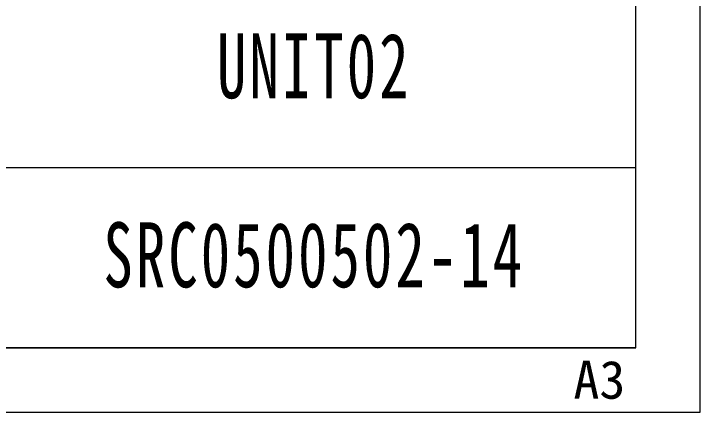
# Model space of a CAD drawing. Header units: millimetres. Extents: x -15766 to 80009, y -9701 to 15159.
# Drawn here: x -14379.7 to -14326.3, y 4666.8 to 4697.8 of the extents above; entities that cross this region are included whole.
import ezdxf

# ---------------------------------------------------------------- set-up
doc = ezdxf.new("R2010")
doc.units = ezdxf.units.MM
for name, color, linetype, lineweight in [('CDRAFT0', 7, 'Continuous', 18), ('title_frame', 7, 'Continuous', 18), ('尺寸线层', 3, 'Continuous', 18), ('粗实线层_1', 7, 'Continuous', 15)]:
    doc.layers.add(name, color=color, linetype=linetype, lineweight=lineweight)
doc.styles.add('STYLE1', font='')
doc.styles.add('标准', font='', dxfattribs={"width": 0.667})
doc.styles.get('STYLE1').set_extended_font_data('宋体')
doc.styles.get('标准').set_extended_font_data('宋体')

# ---------------------------------------------------------------- blocks, each defined once
blk = doc.blocks.new('*X1435')
at = {"layer": 'CDRAFT0'}
for p, q in [((420, 0), (420, 297)), ((0, 0), (420, 0))]:
    blk.add_line(p, q, dxfattribs=at)
at = {"layer": '粗实线层_1'}
for p, q in [((415, 5), (415, 292)), ((25, 5), (415, 5))]:
    blk.add_line(p, q, dxfattribs=at)

msp = doc.modelspace()

# ---------------------------------------------------------------- linework, layer by layer
at = {"layer": '粗实线层_1'}
for p, q in [((-14331.34068, 4671.75102), (-14331.34068, 4727.75102)), ((-14331.34068, 4685.75102), (-14381.34068, 4685.75102)), ((-14331.34068, 4671.75102), (-14511.34068, 4671.75102))]:
    msp.add_line(p, q, dxfattribs=at)

# ---------------------------------------------------------------- block references
at = {"layer": 'title_frame'}
msp.add_blockref('*X1435', (-14746.34068, 4666.75102), dxfattribs=at)

# ---------------------------------------------------------------- texts
at = {"layer": 'title_frame', "color": 3, "insert": (-14336.19513, 4667.7575), "char_height": 2.958904, "width": 5.8684932, "attachment_point": 7, "style": 'STYLE1'}
msp.add_mtext('A3', dxfattribs=at)
at = {"layer": '尺寸线层', "char_height": 5.0503058, "attachment_point": 5, "line_spacing_factor": 1.15057, "style": '标准'}
for s, insert, width in [('{\\T1.1;UNIT02}', (-14356.34068, 4693.66472), 29.4580043), ('{\\T1.1;SRC0500502-14}', (-14356.34068, 4678.95874), 29.3737905)]:
    msp.add_mtext(s, dxfattribs=dict(at, insert=insert, width=width))

doc.saveas('drawing.dxf')
